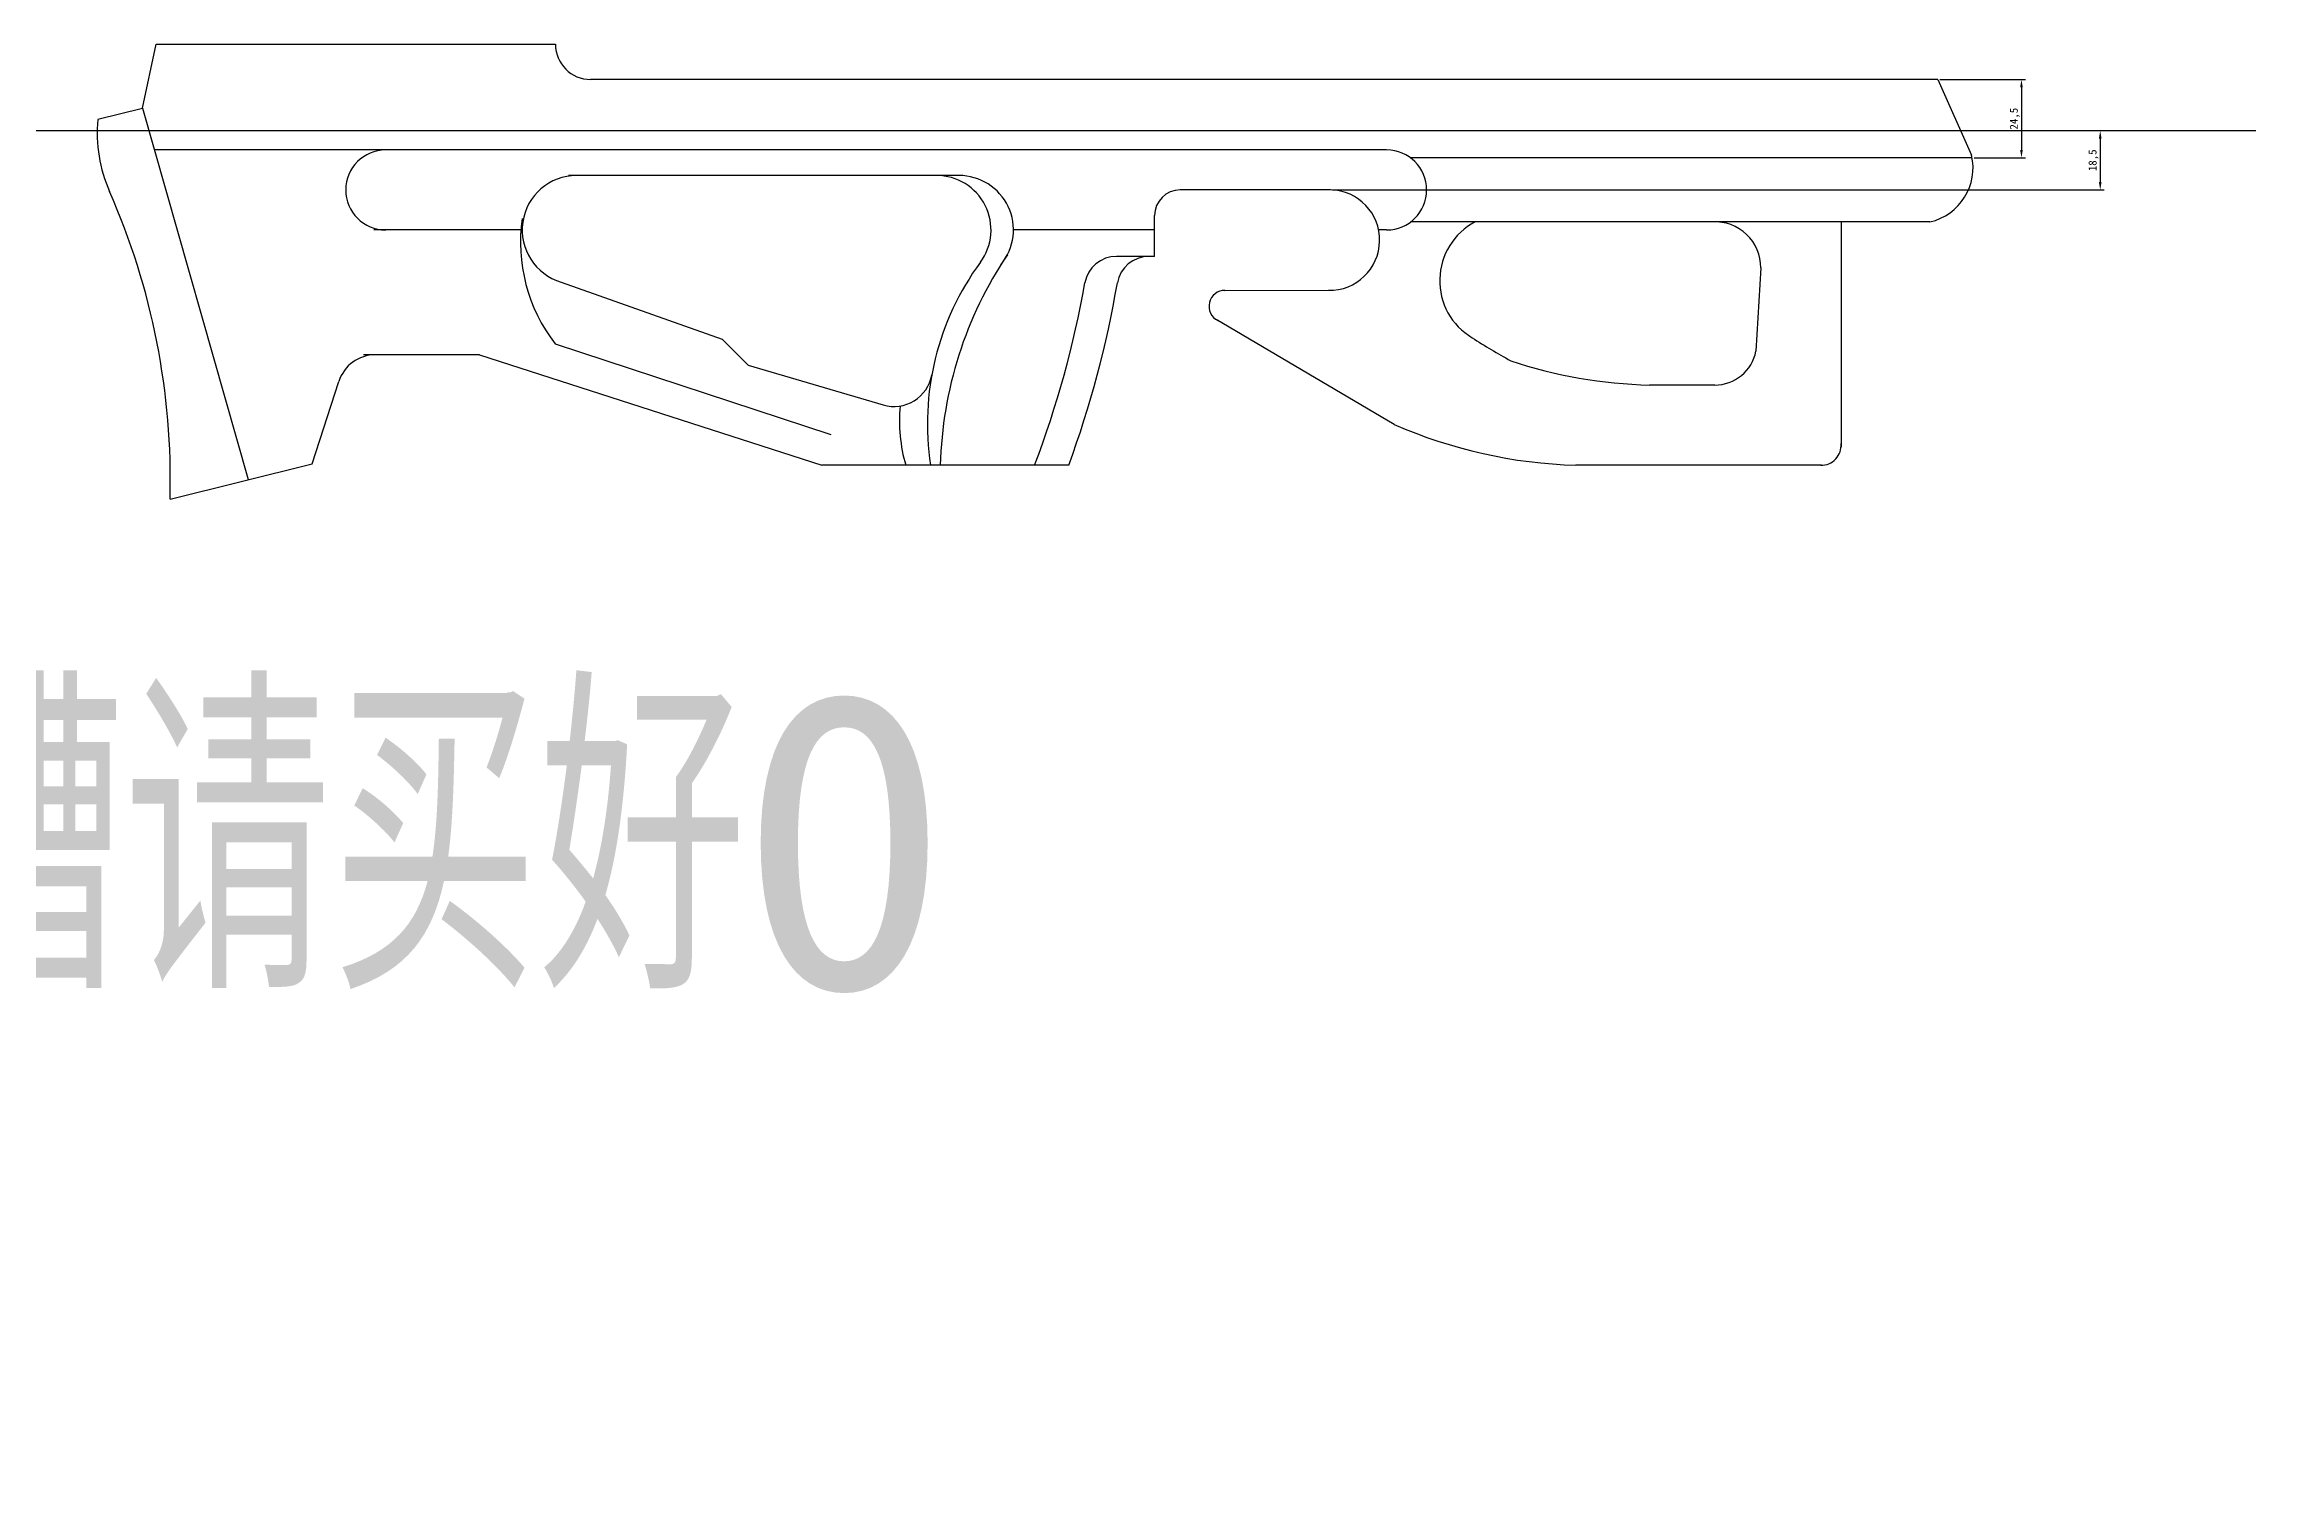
# Model space of a CAD drawing. Header units: millimetres. Extents: x 1443 to 3417, y 283 to 1662.
# Drawn here: x 2330 to 3021, y 283 to 728 of the extents above; entities that cross this region are included whole.
import ezdxf

# ---------------------------------------------------------------- set-up
doc = ezdxf.new("R2010")
doc.units = ezdxf.units.MM
doc.layers.get('Defpoints').update_dxf_attribs({"color": 6})
doc.layers.add('实线', color=7, linetype='Continuous', lineweight=20)
doc.layers.add('轮廓线', color=3, linetype='Continuous')
doc.styles.get("Standard").update_dxf_attribs({"font": 'SimSun.ttf'})
doc.styles.add('宋体', font='宋体.shx', dxfattribs={"bigfont": 'gbcbig.shx'})
doc.dimstyles.new('ISO-25', dxfattribs={"dimtxt": 2.5, "dimasz": 2.5, "dimexe": 1.25, "dimexo": 0.625, "dimtad": 1, "dimtxsty": 'Standard', "dimcen": 2.5, "dimadec": 0, "dimazin": 0, "dimtfac": 1, "dimtmove": 0, "dimatfit": 3, "dimfxl": 1, "dimarcsym": 0})

# ---------------------------------------------------------------- blocks, each defined once
blk = doc.blocks.new('*D332')
at = {"color": 0, "lineweight": -2}
for p, q in [((2922.41, 717.32), (2949.13, 717.32)), ((2947.88, 714.82), (2947.88, 695.32)), ((2933.11, 692.82), (2949.13, 692.82))]:
    blk.add_line(p, q, dxfattribs=at)
at = {"color": 0}
for points in [[(2947.47, 714.82), (2948.3, 714.82), (2947.88, 717.32)], [(2947.47, 695.32), (2948.3, 695.32), (2947.88, 692.82)]]:
    blk.add_solid(points, dxfattribs=at)
at = {"layer": 'Defpoints', "color": 0}
for p in [(2921.79, 717.32), (2932.48, 692.82), (2947.88, 692.82)]:
    blk.add_point(p, dxfattribs=at)
at = {"color": 0, "insert": (2945.8, 705.07), "char_height": 2.5, "attachment_point": 5, "rotation": 90}
blk.add_mtext('24,5', dxfattribs=at)
blk = doc.blocks.new('*D333')
at = {"color": 0, "lineweight": -2}
for p, q in [((3020.47, 701.32), (2971.24, 701.32)), ((2972.49, 698.82), (2972.49, 685.32)), ((2732.65, 682.82), (2973.74, 682.82))]:
    blk.add_line(p, q, dxfattribs=at)
at = {"color": 0}
for points in [[(2972.07, 698.82), (2972.91, 698.82), (2972.49, 701.32)], [(2972.07, 685.32), (2972.91, 685.32), (2972.49, 682.82)]]:
    blk.add_solid(points, dxfattribs=at)
at = {"layer": 'Defpoints', "color": 0}
for p in [(3021.1, 701.32), (2732.02, 682.82), (2972.49, 682.82)]:
    blk.add_point(p, dxfattribs=at)
at = {"color": 0, "insert": (2970.41, 692.07), "char_height": 2.5, "attachment_point": 5, "rotation": 90}
blk.add_mtext('18,5', dxfattribs=at)

msp = doc.modelspace()

# ---------------------------------------------------------------- linework, layer by layer
at = {"color": 1}
for p, q in [((2365.02379, 728.31897), (2489.78732, 728.31897)), ((2699.00784, 651.45341), (2731.3623, 651.45988))]:
    msp.add_line(p, q, dxfattribs=at)
msp.add_line((3021.09551, 701.31897), (2321.78732, 701.31897))
for centre, radius, start, end in [((2883.25734, 802.3424), 197.24913, 237.14072918, 241.21423434), ((2835.39879, 770.79723), 148.97852, 251.55984237, 268.57990565), ((2852.03292, 634.97484), 13.11037, 269.98268905, 349.00381826), ((2813.14627, 749.60856), 152.85657, 246.37285098, 268.30370825)]:
    msp.add_arc(centre, radius, start, end, dxfattribs=at)
at = {"layer": '实线', "color": 1, "lineweight": -3, "ltscale": 0.5}
for p, q in [((2891.5009, 672.81897), (2891.5009, 602.4714)), ((2866.40102, 658.45177), (2864.90258, 632.47412)), ((2866.40102, 658.45177), (2866.40102, 658.45177)), ((2751.88392, 609.5655), (2696.2079, 642.31091)), ((2852.02895, 621.86446), (2831.70669, 621.86446))]:
    msp.add_line(p, q, dxfattribs=at)
for centre, radius, start, end in [((2786.84516, 654.47413), 20.74166, 117.81682256, 239.23174266), ((2852.19519, 658.63625), 14.20703, 359.25597743, 93.35251045), ((2699.00784, 646.45341), 5, 90, 243.13178309), ((2885.3118, 603.03207), 6.21444, 268.81049964, 5.17628335)]:
    msp.add_arc(centre, radius, start, end, dxfattribs=at)
at = {"layer": '轮廓线', "color": 1}
for p, q in [((2360.77266, 708.31897), (2365.02379, 728.31897)), ((2921.78732, 717.31897), (2500.78732, 717.31897)), ((2921.78732, 717.31897), (2932.30267, 693.7011)), ((2360.78234, 708.28016), (2346.81628, 704.79803)), ((2360.77266, 708.31897), (2393.77266, 592.31897)), ((2749.52266, 695.31897), (2364.47094, 695.31897)), ((2932.48251, 692.81897), (2757.02266, 692.81897)), ((2932.48251, 692.81897), (2757.02266, 692.81897)), ((2615.90232, 687.31897), (2493.87332, 687.31897)), ((2732.02266, 682.81897), (2685.02266, 682.81897)), ((2479.00748, 670.31897), (2433.02266, 670.31897)), ((2479.4025, 670.31897), (2479.00748, 670.31897)), ((2677.02266, 670.31897), (2632.90232, 670.31897)), ((2677.02266, 662.07228), (2677.02266, 674.81897)), ((2749.52266, 670.31897), (2746.81286, 670.31897)), ((2749.52266, 670.31897), (2746.81286, 670.31897)), ((2919.28134, 672.81897), (2757.02266, 672.81897)), ((2852.89394, 672.81897), (2781.52345, 672.81897)), ((2677.02266, 662.07228), (2665.08761, 662.07228)), ((2491.59435, 654.01309), (2541.89062, 636.23342)), ((2550.02266, 628.10138), (2541.89062, 636.23342)), ((2466.02266, 631.31897), (2429.79281, 631.31897)), ((2466.02266, 631.31897), (2573.02266, 596.81897)), ((2489.67268, 634.77093), (2575.85098, 606.41066)), ((2413.77266, 597.30553), (2422.13013, 623.02717)), ((2550.02266, 628.10138), (2592.19427, 615.66617)), ((2369.37323, 586.23551), (2413.77266, 597.30553)), ((2650.16743, 596.81897), (2573.02266, 596.81897)), ((2885.44081, 596.81897), (2808.62148, 596.81897))]:
    msp.add_line(p, q, dxfattribs=at)
for centre, radius, start, end in [((2500.78732, 728.31897), 11, 180, 270), ((2391.61127, 700.50747), 45, 174.52877937, 203.82752697), ((2436.77266, 682.81897), 12.5, 90, 270), ((2749.52266, 682.81897), 12.5, 270, 90), ((2749.52266, 682.81897), 12.5, 270, 90), ((2915.33267, 689.78209), 17.41664, 283.10390977, 13.00378998), ((2496.4025, 670.31897), 17, 90, 253.57069855), ((2608.90232, 670.31897), 17, 323.62004516, 90), ((2615.90232, 670.31897), 17, 320.75621288, 90), ((2146.45407, 592.23954), 223, 358.45718819, 23.82752697), ((2685.02266, 674.81897), 8, 90, 180), ((2731.65177, 667.14028), 15.68307, 268.94240702, 88.64486548), ((2530.99182, 666.54151), 52.1214, 171.84382928, 217.55693732), ((2691.02266, 609.81897), 85, 143.62004516, 188.79741071), ((2733.02266, 593.81897), 123, 146.00799857, 178.60240337), ((2665.08761, 652.07228), 10, 90, 169.9714811), ((2675.238, 652.07228), 10, 90, 170.27561005), ((2347.02266, 708.31897), 313, 339.13115096, 349.9714811), ((2347.02266, 708.31897), 323, 339.80591941, 350.27561005), ((2433.54281, 619.31897), 12, 90, 162), ((2595.58825, 627.1762), 12, 253.57069855, 349.69194567), ((2646.61089, 610.67919), 49.33618, 174.59253592, 196.31597146)]:
    msp.add_arc(centre, radius, start, end, dxfattribs=at)

# ---------------------------------------------------------------- texts
at = {"insert": (2034.57317, 523.41686), "char_height": 90, "width": 616.0937605, "attachment_point": 1, "style": '宋体'}
msp.add_mtext('本图O圈槽请买好O圈配槽', dxfattribs=at)

# ---------------------------------------------------------------- dimensions: what is measured, and where the dimension line sits
for base, p1, p2, picture, middle in [((2947.88318, 692.81897), (2921.78732, 717.31897), (2932.48251, 692.81897), '*D332', (2945.79985, 705.06897)), ((2972.48877, 682.81897), (3021.09551, 701.31897), (2732.02266, 682.81897), '*D333', (2970.40544, 692.06897))]:
    dim = msp.add_linear_dim(base=base, p1=p1, p2=p2, angle=90, dimstyle='ISO-25')
    dim.commit()
    dim.dimension.update_dxf_attribs({"geometry": picture, "text_midpoint": middle})

doc.saveas('drawing.dxf')
